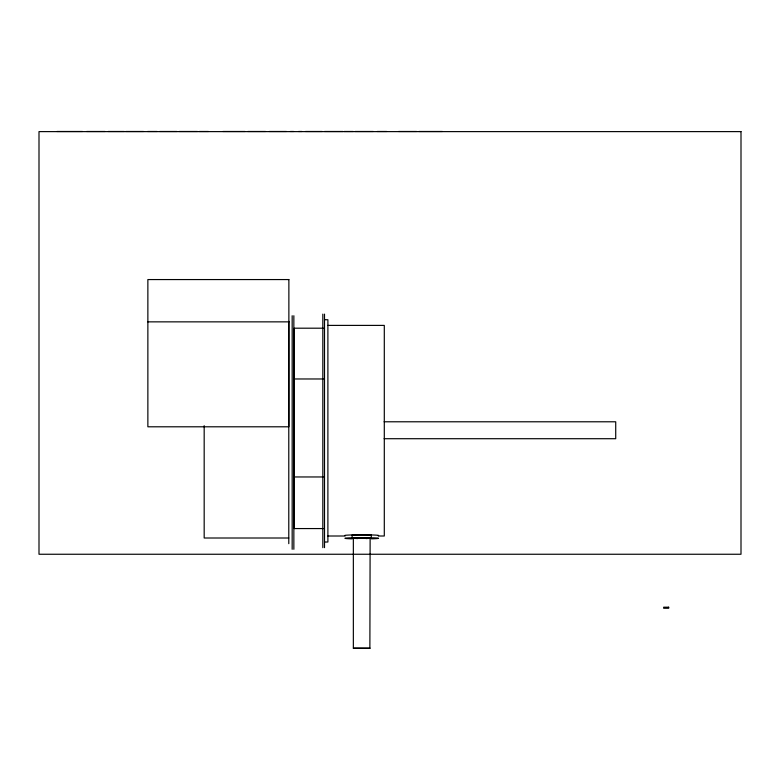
<?xml version="1.0" encoding="UTF-8"?>
<svg xmlns="http://www.w3.org/2000/svg" width="780" height="780" viewBox="0 0 780 780"><rect width="100%" height="100%" fill="white"/><g stroke="black" fill="none" stroke-linecap="round" stroke-linejoin="round"><path stroke-width="1.17" d="M353.35 538.298L370.13 538.288L369.876 648.277L353.35 648.209L353.35 538.298L357.659 538.58M370.13 538.288L366.044 538.571M353.35 648.209L370.13 648.2M371.329 538.824L373.883 538.746A16.916 0.653 0 0 0 373.523 537.829L349.596 537.849A16.916 0.653 0 0 0 349.957 538.765L352.19 538.824M56.911 131.479L82.495 131.479M86.648 131.479L105.056 131.479M108.186 131.479L124.312 131.479M125.765 131.479L143.54 131.479M147.644 131.479L157.111 131.479M159.695 131.479L176.826 131.479M179.312 131.479L197.447 131.479M199.358 131.479L208.406 131.479M222.885 131.479L245.056 131.479M247.796 131.479L265.561 131.479M269.324 131.479L286.455 131.479M290.365 131.479L293.641 131.479M298.545 131.479L301.87 131.479M305.487 131.479L322.14 131.479M324.509 131.479L342.907 131.479M344.126 131.479L353.174 131.479M355.124 131.479L373.259 131.479M377.237 131.479L386.704 131.479M398.639 131.479L416.627 131.479M418.928 131.479L442.367 131.479M324.509 319.732L327.892 319.732L327.892 542.022L324.509 542.022M147.868 321.857L288.873 321.857M327.892 325.397L384.296 325.397L384.296 536.006L378.407 536.006M323.359 328.195L294.216 328.195L294.235 528.567L323.369 528.567M294.226 378.973L323.359 378.973M384.101 421.785L615.722 421.785L615.722 438.711L384.101 438.711M294.235 476.96L323.369 476.96M327.892 536.006L344.897 536.006M288.785 538.005L204.175 538.005L204.175 425.675M371.29 537.771L371.29 534.953L352.151 534.953L352.151 537.771M324.509 314.116L324.509 547.658M322.822 314.116L322.822 547.658M293.855 315.744L293.855 549.295M292.168 315.744L292.168 549.295M288.785 321.38L288.785 543.67M345.462 535.655A16.916 0.653 0 0 1 349.596 535.021L353.057 534.924A16.916 0.653 0 0 1 369.973 534.914L373.523 535.012A16.916 0.653 0 0 1 378.154 535.636M741 131.615L39 131.615L39 554.249L741 554.249L741 131.615M288.873 279.562L147.868 279.562L147.868 426.796L288.873 426.796L288.873 279.562M668.694 607.201L663.673 607.201L663.673 608.254L668.694 608.254L668.694 607.201"/></g></svg>
